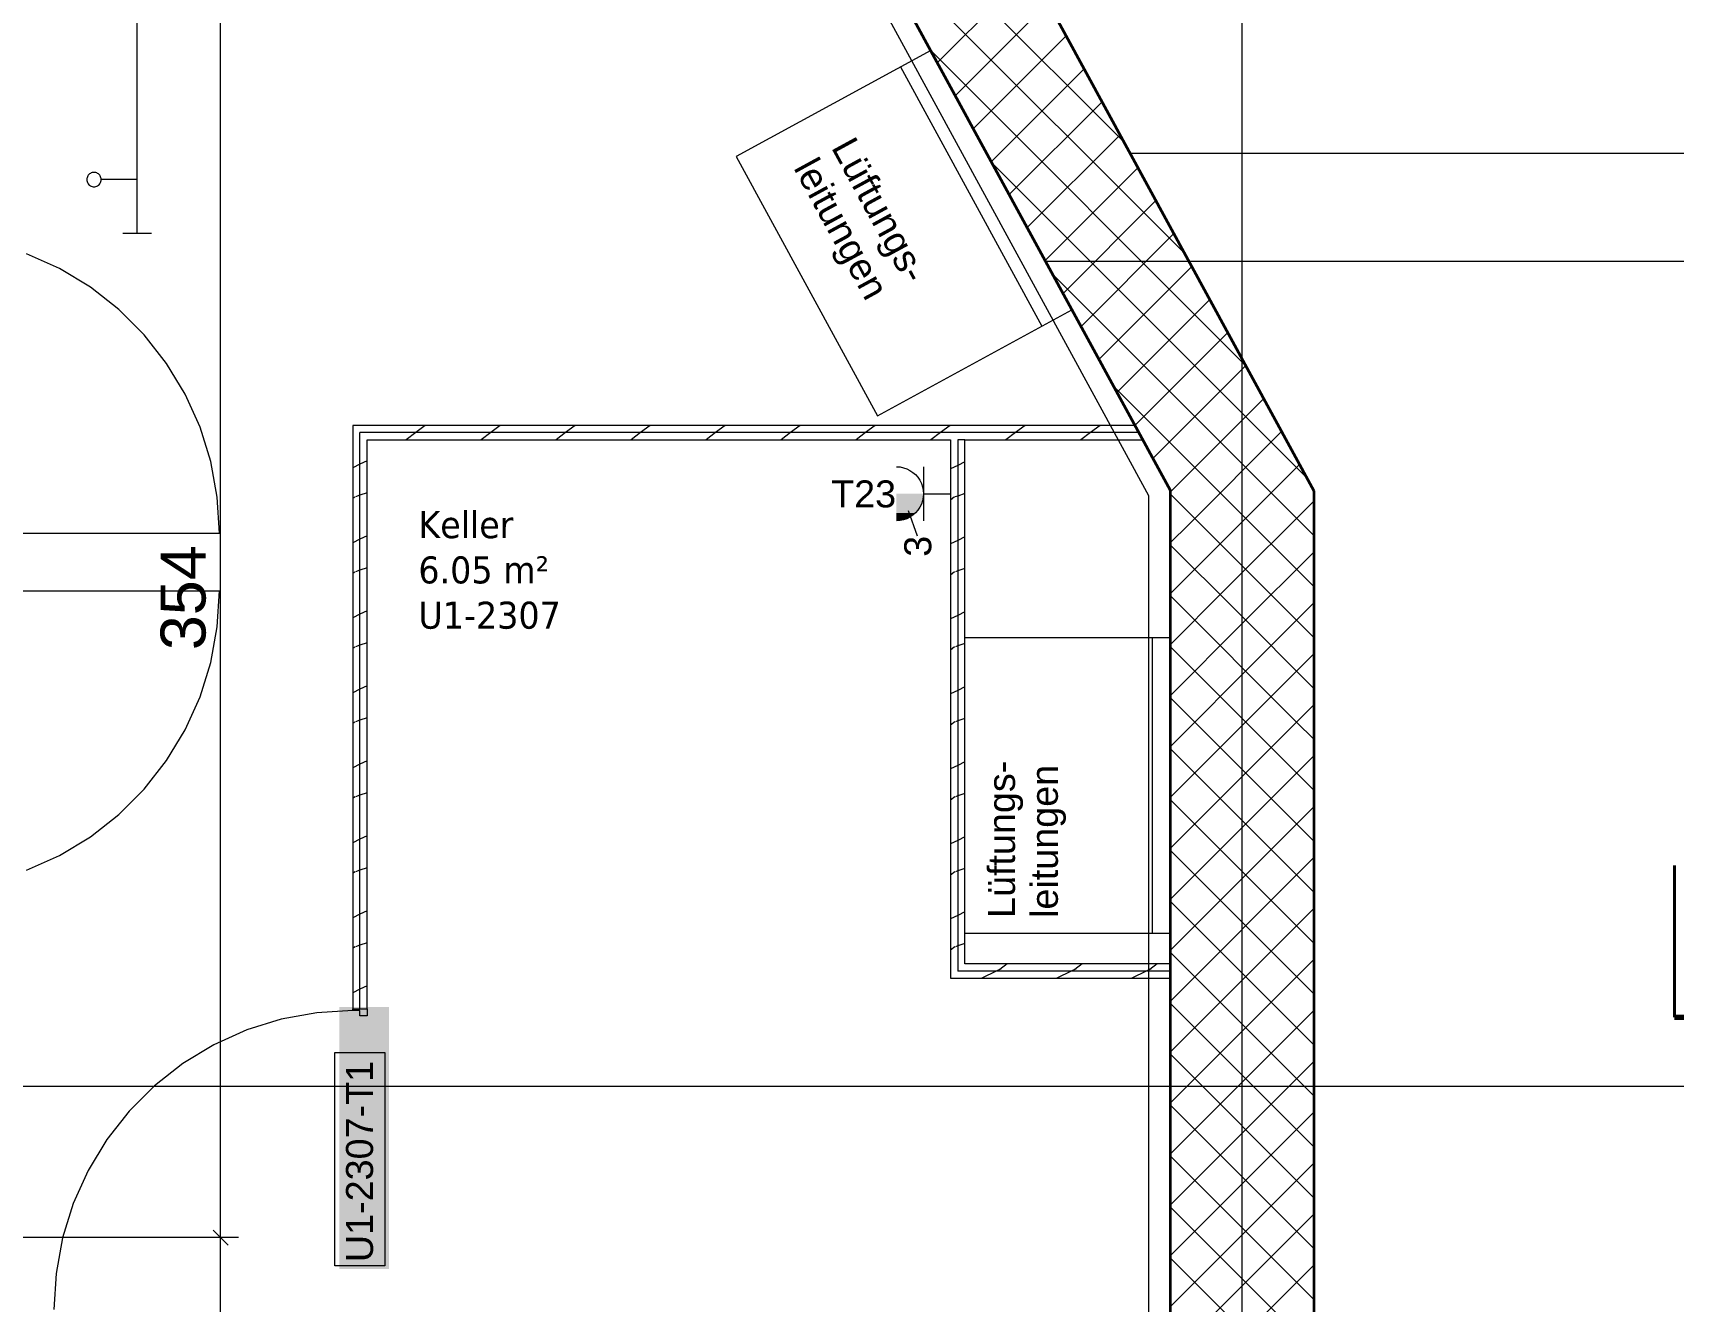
# Model space of a CAD drawing. Extents: x -1067 to 613, y -179 to 712.
# Drawn here: x 107.1 to 198.8, y 41 to 111.5 of the extents above; entities that cross this region are included whole.
import ezdxf
from ezdxf.lldxf.tags import DXFTag

# ---------------------------------------------------------------- set-up
doc = ezdxf.new("R2010")
doc.units = 0
doc.layers.get('0').update_dxf_attribs({"lineweight": 13})
for name, color, linetype, lineweight in [('A-AREA-____-IDEN', 7, 'Continuous', 5), ('A-DETL-____-HDLN', 7, '_Verdeckte Linien_', 9), ('A-DOOR-____-IDEN', 7, 'Continuous', 5), ('A-DOOR-FRAM-MCUT', 7, 'Continuous', 9), ('A-DOOR-OPNG-OTLN', 7, 'Continuous', 9), ('A-FLOR-____-OTLN', 7, 'Continuous', 9), ('A-FLOR-____-OVHD', 7, 'Strichpunkt - Fein', 9), ('A-WALL-____-MCUT', 7, 'Continuous', 35), ('A-WALL-____-PATT', 7, 'Continuous', 35), ('A-WALL-FNSH-MCUT', 7, 'Continuous', 35), ('S-GRID-____-OTLN', 7, 'Continuous', 5), ('Text', 7, 'Continuous', 5)]:
    doc.layers.add(name, color=color, linetype=linetype, lineweight=lineweight)
for name, color, linetype, lineweight, true_color in [('A-DETL-____-OTLN', 5, 'Continuous', 9, 0x0000ff), ('EL01_VVV_Mass', 7, 'Continuous', 13, 0xb2b200), ('EL01_WAN_Kraft', 1, 'Continuous', 13, 0xff0000), ('EL01_WAN_Leuchten', 7, 'Continuous', 13, 0x0080ff), ('G-____-____-SYMB', 7, 'Strichpunkt - Weit', 5, 0x008080)]:
    doc.layers.add(name, color=color, linetype=linetype, lineweight=lineweight, true_color=true_color)
doc.styles.get("Standard").update_dxf_attribs({"font": 'arial.ttf'})
tags = doc.linetypes.add('_Rasterlinie_', pattern=[0.375, 0.2, -0.05, 0.075, -0.05]).pattern_tags.tags
tags[10:11] = [DXFTag(74, 4), DXFTag(75, 0), DXFTag(340, '0'), DXFTag(46, 1.0), DXFTag(50, 0.0), DXFTag(44, 0.0), DXFTag(45, 0.0)]
tags[8:9] = [DXFTag(74, 4), DXFTag(75, 0), DXFTag(340, '0'), DXFTag(46, 1.0), DXFTag(50, 0.0), DXFTag(44, 0.0), DXFTag(45, 0.0)]
tags[6:7] = [DXFTag(74, 4), DXFTag(75, 0), DXFTag(340, '0'), DXFTag(46, 1.0), DXFTag(50, 0.0), DXFTag(44, 0.0), DXFTag(45, 0.0)]
tags[4:5] = [DXFTag(74, 4), DXFTag(75, 0), DXFTag(340, '0'), DXFTag(46, 1.0), DXFTag(50, 0.0), DXFTag(44, 0.0), DXFTag(45, 0.0)]
tags = doc.linetypes.add('_Schnittlinie_', pattern=[0.3, 0.15, -0.05, 0.05, -0.05]).pattern_tags.tags
tags[10:11] = [DXFTag(74, 4), DXFTag(75, 0), DXFTag(340, '0'), DXFTag(46, 1.0), DXFTag(50, 0.0), DXFTag(44, 0.0), DXFTag(45, 0.0)]
tags[8:9] = [DXFTag(74, 4), DXFTag(75, 0), DXFTag(340, '0'), DXFTag(46, 1.0), DXFTag(50, 0.0), DXFTag(44, 0.0), DXFTag(45, 0.0)]
tags[6:7] = [DXFTag(74, 4), DXFTag(75, 0), DXFTag(340, '0'), DXFTag(46, 1.0), DXFTag(50, 0.0), DXFTag(44, 0.0), DXFTag(45, 0.0)]
tags[4:5] = [DXFTag(74, 4), DXFTag(75, 0), DXFTag(340, '0'), DXFTag(46, 1.0), DXFTag(50, 0.0), DXFTag(44, 0.0), DXFTag(45, 0.0)]
tags = doc.linetypes.add('_Verdeckte Linien_', pattern=[0.15, 0.1, -0.05]).pattern_tags.tags
tags[6:7] = [DXFTag(74, 4), DXFTag(75, 0), DXFTag(340, '0'), DXFTag(46, 1.0), DXFTag(50, 0.0), DXFTag(44, 0.0), DXFTag(45, 0.0)]
tags[4:5] = [DXFTag(74, 4), DXFTag(75, 0), DXFTag(340, '0'), DXFTag(46, 1.0), DXFTag(50, 0.0), DXFTag(44, 0.0), DXFTag(45, 0.0)]
tags = doc.linetypes.add('Gestrichelt', pattern=[0.1, 0.05, -0.05]).pattern_tags.tags
tags[6:7] = [DXFTag(74, 4), DXFTag(75, 0), DXFTag(340, '0'), DXFTag(46, 1.0), DXFTag(50, 0.0), DXFTag(44, 0.0), DXFTag(45, 0.0)]
tags[4:5] = [DXFTag(74, 4), DXFTag(75, 0), DXFTag(340, '0'), DXFTag(46, 1.0), DXFTag(50, 0.0), DXFTag(44, 0.0), DXFTag(45, 0.0)]
tags = doc.linetypes.add('Strichpunkt - Fein', pattern=[0.2, 0.1, -0.05, 0, -0.05]).pattern_tags.tags
tags[10:11] = [DXFTag(74, 4), DXFTag(75, 0), DXFTag(340, '0'), DXFTag(46, 1.0), DXFTag(50, 0.0), DXFTag(44, 0.0), DXFTag(45, 0.0)]
tags[8:9] = [DXFTag(74, 4), DXFTag(75, 0), DXFTag(340, '0'), DXFTag(46, 1.0), DXFTag(50, 0.0), DXFTag(44, 0.0), DXFTag(45, 0.0)]
tags[6:7] = [DXFTag(74, 4), DXFTag(75, 0), DXFTag(340, '0'), DXFTag(46, 1.0), DXFTag(50, 0.0), DXFTag(44, 0.0), DXFTag(45, 0.0)]
tags[4:5] = [DXFTag(74, 4), DXFTag(75, 0), DXFTag(340, '0'), DXFTag(46, 1.0), DXFTag(50, 0.0), DXFTag(44, 0.0), DXFTag(45, 0.0)]
tags = doc.linetypes.add('Strichpunkt - Weit', pattern=[0.5, 0.2, -0.15, 0, -0.15]).pattern_tags.tags
tags[10:11] = [DXFTag(74, 4), DXFTag(75, 0), DXFTag(340, '0'), DXFTag(46, 1.0), DXFTag(50, 0.0), DXFTag(44, 0.0), DXFTag(45, 0.0)]
tags[8:9] = [DXFTag(74, 4), DXFTag(75, 0), DXFTag(340, '0'), DXFTag(46, 1.0), DXFTag(50, 0.0), DXFTag(44, 0.0), DXFTag(45, 0.0)]
tags[6:7] = [DXFTag(74, 4), DXFTag(75, 0), DXFTag(340, '0'), DXFTag(46, 1.0), DXFTag(50, 0.0), DXFTag(44, 0.0), DXFTag(45, 0.0)]
tags[4:5] = [DXFTag(74, 4), DXFTag(75, 0), DXFTag(340, '0'), DXFTag(46, 1.0), DXFTag(50, 0.0), DXFTag(44, 0.0), DXFTag(45, 0.0)]

# ---------------------------------------------------------------- blocks, each defined once
blk = doc.blocks.new('Referenz-A0UNPC4Q6I', base_point=(-1062.181, -175.856))
at = {"layer": 'A-DETL-____-HDLN', "color": 0, "linetype": '_Verdeckte Linien_', "ltscale": 0.13}
blk.add_line((198.844, 98.776), (163.39, 98.776), dxfattribs=at)
at = {"layer": 'A-DETL-____-OTLN', "color": 0, "linetype": 'Gestrichelt', "ltscale": 0.13}
for p, q in [((157.004, 110.497), (146.203, 104.613)), ((155.336, 109.588), (163.181, 95.186)), ((146.203, 104.613), (154.048, 90.211)), ((154.048, 90.211), (164.85, 96.095)), ((170.303, 77.884), (158.903, 77.884)), ((169.303, 77.884), (169.303, 61.484)), ((158.903, 61.484), (170.303, 61.484))]:
    blk.add_line(p, q, dxfattribs=at)
at = {"layer": 'A-DOOR-____-IDEN', "color": 0, "linetype": 'Continuous', "ltscale": 0.13}
for p, q in [((123.912, 43.011), (123.912, 54.851)), ((123.912, 54.851), (126.692, 54.851)), ((126.692, 54.851), (126.692, 43.011)), ((126.692, 43.011), (123.912, 43.011))]:
    blk.add_line(p, q, dxfattribs=at)
at = {"layer": 'A-DOOR-____-IDEN', "color": 7, "linetype": 'Continuous', "ltscale": 0.13, "true_color": 0xffffff}
for points in [[(124.155, 42.836), (126.914, 42.836), (124.155, 57.375)], [(126.914, 42.836), (124.155, 57.375), (126.914, 57.375)]]:
    blk.add_solid(points, dxfattribs=at)
at = {"layer": 'A-DOOR-FRAM-MCUT', "color": 0, "linetype": 'Continuous', "ltscale": 0.13}
for p, q in [((124.903, 57.284), (125.703, 57.284)), ((124.903, 57.184), (124.903, 57.284)), ((125.303, 57.184), (124.903, 57.184)), ((125.303, 56.884), (125.303, 57.184)), ((125.703, 56.884), (125.303, 56.884)), ((125.703, 57.284), (125.703, 56.884))]:
    blk.add_line(p, q, dxfattribs=at)
at = {"layer": 'A-DOOR-OPNG-OTLN', "color": 0, "linetype": 'Continuous', "ltscale": 0.13}
for p, q in [((108.617, 98.393), (106.789, 99.215)), ((110.333, 97.355), (108.617, 98.393)), ((111.911, 96.119), (110.333, 97.355)), ((113.328, 94.702), (111.911, 96.119)), ((114.565, 93.124), (113.328, 94.702)), ((115.602, 91.408), (114.565, 93.124)), ((116.424, 89.58), (115.602, 91.408)), ((117.021, 87.667), (116.424, 89.58)), ((117.382, 85.695), (117.021, 87.667)), ((117.503, 83.694), (117.382, 85.695)), ((100.903, 83.694), (117.503, 83.694)), ((100.903, 80.494), (117.503, 80.494)), ((117.382, 78.493), (117.503, 80.494)), ((117.021, 76.521), (117.382, 78.493)), ((116.424, 74.608), (117.021, 76.521)), ((115.602, 72.78), (116.424, 74.608)), ((114.565, 71.064), (115.602, 72.78)), ((113.328, 69.486), (114.565, 71.064)), ((111.911, 68.069), (113.328, 69.486)), ((110.333, 66.832), (111.911, 68.069)), ((108.617, 65.795), (110.333, 66.832)), ((106.789, 64.973), (108.617, 65.795)), ((122.902, 57.063), (120.93, 56.702)), ((124.903, 57.184), (122.902, 57.063)), ((119.017, 56.106), (117.189, 55.283)), ((120.93, 56.702), (119.017, 56.106)), ((117.189, 55.283), (115.473, 54.246)), ((115.473, 54.246), (113.895, 53.01)), ((113.895, 53.01), (112.478, 51.592)), ((112.478, 51.592), (111.241, 50.014)), ((111.241, 50.014), (110.204, 48.299)), ((110.204, 48.299), (109.382, 46.471)), ((109.382, 46.471), (108.785, 44.557)), ((108.785, 44.557), (108.424, 42.585)), ((108.424, 42.585), (108.303, 40.584))]:
    blk.add_line(p, q, dxfattribs=at)
at = {"layer": 'A-FLOR-____-OTLN', "color": 0, "linetype": 'Continuous', "ltscale": 0.13}
blk.add_line((198.844, 104.776), (168.092, 104.776), dxfattribs=at)
at = {"layer": 'A-FLOR-____-OVHD', "color": 0, "linetype": 'Strichpunkt - Fein', "ltscale": 0.13}
for p, q in [((124.603, 167.47), (169.103, 85.779)), ((169.103, 85.779), (169.103, -171.085))]:
    blk.add_line(p, q, dxfattribs=at)
at = {"layer": 'A-WALL-____-MCUT', "color": 0, "linetype": 'Continuous', "ltscale": 0.35}
for p, q in [((178.303, 86.031), (132.803, 169.559)), ((125.803, 167.776), (170.303, 86.084)), ((170.303, 86.084), (170.303, 26.084)), ((178.303, -171.085), (178.303, 86.031))]:
    blk.add_line(p, q, dxfattribs=at)
at = {"layer": 'A-WALL-____-MCUT', "color": 0, "linetype": 'Continuous', "lineweight": 9, "ltscale": 0.13}
for p, q in [((125.303, 57.284), (125.303, 89.284)), ((168.56, 89.284), (125.303, 89.284)), ((158.903, 88.884), (158.503, 88.884)), ((158.503, 88.884), (158.503, 59.376)), ((170.303, 59.376), (158.503, 59.376))]:
    blk.add_line(p, q, dxfattribs=at)
at = {"layer": 'A-WALL-____-PATT', "color": 0, "linetype": 'Continuous', "lineweight": 9, "ltscale": 0.13}
for p, q in [((167.745, 105.413), (150.237, 122.921)), ((171.13, 99.2), (153.621, 116.709)), ((157.373, 109.82), (162.534, 114.98)), ((158.371, 107.989), (163.531, 113.149)), ((159.368, 106.158), (164.528, 111.318)), ((174.514, 92.987), (157.005, 110.496)), ((160.366, 104.327), (165.526, 109.487)), ((161.363, 102.496), (166.523, 107.656)), ((162.36, 100.665), (167.521, 105.825)), ((177.898, 86.775), (160.389, 104.283)), ((163.358, 98.834), (168.518, 103.994)), ((164.355, 97.003), (169.515, 102.163)), ((165.353, 95.172), (170.513, 100.332)), ((166.35, 93.341), (171.51, 98.501)), ((178.303, 83.541), (163.774, 98.071)), ((167.347, 91.51), (172.508, 96.67)), ((168.345, 89.679), (173.505, 94.839)), ((169.342, 87.848), (174.502, 93.008)), ((178.303, 80.713), (167.158, 91.858)), ((170.34, 86.017), (175.5, 91.177)), ((128.4, 89.284), (127.866, 88.884)), ((128.933, 89.684), (128.4, 89.284)), ((132.565, 89.284), (132.031, 88.884)), ((133.098, 89.684), (132.565, 89.284)), ((136.73, 89.284), (136.196, 88.884)), ((137.263, 89.684), (136.73, 89.284)), ((140.895, 89.284), (140.361, 88.884)), ((141.428, 89.684), (140.895, 89.284)), ((145.06, 89.284), (144.526, 88.884)), ((145.593, 89.684), (145.06, 89.284)), ((149.225, 89.284), (148.691, 88.884)), ((149.758, 89.684), (149.225, 89.284)), ((153.39, 89.284), (152.856, 88.884)), ((153.923, 89.684), (153.39, 89.284)), ((157.555, 89.284), (157.021, 88.884)), ((158.088, 89.684), (157.555, 89.284)), ((161.72, 89.284), (161.186, 88.884)), ((162.253, 89.684), (161.72, 89.284)), ((165.885, 89.284), (165.351, 88.884)), ((166.418, 89.684), (165.885, 89.284)), ((171.337, 84.186), (176.497, 89.346)), ((125.303, 87.519), (124.903, 87.319)), ((125.703, 87.719), (125.303, 87.519)), ((158.503, 87.46), (158.103, 87.26)), ((158.903, 87.66), (158.503, 87.46)), ((172.334, 82.355), (177.495, 87.515)), ((125.013, 85.703), (124.903, 85.621)), ((125.303, 85.799), (125.053, 85.716)), ((125.703, 85.933), (125.303, 85.799)), ((158.335, 85.705), (158.103, 85.531)), ((158.503, 85.76), (158.373, 85.717)), ((158.903, 85.894), (158.503, 85.76)), ((170.303, 85.98), (170.34, 86.017)), ((170.542, 85.645), (170.303, 85.884)), ((178.303, 77.884), (170.542, 85.645)), ((173.332, 80.524), (178.303, 85.495)), ((125.703, 83.554), (125.303, 83.354)), ((158.903, 83.495), (158.503, 83.295)), ((170.303, 83.152), (171.337, 84.186)), ((125.303, 83.354), (124.903, 83.154)), ((158.503, 83.295), (158.103, 83.095)), ((173.926, 79.433), (170.303, 83.056)), ((174.329, 78.693), (178.303, 82.667)), ((125.303, 81.635), (125.053, 81.551)), ((125.703, 81.768), (125.303, 81.635)), ((158.903, 81.729), (158.503, 81.596)), ((170.303, 80.324), (172.334, 82.355)), ((125.013, 81.538), (124.903, 81.456)), ((158.336, 81.54), (158.103, 81.366)), ((158.503, 81.596), (158.374, 81.552)), ((170.303, 77.495), (173.332, 80.524)), ((177.311, 73.22), (170.303, 80.228)), ((175.327, 76.862), (178.303, 79.838)), ((125.303, 79.189), (124.903, 78.989)), ((125.703, 79.389), (125.303, 79.189)), ((158.503, 79.13), (158.103, 78.93)), ((158.903, 79.33), (158.503, 79.13)), ((178.303, 75.056), (173.926, 79.433)), ((170.303, 74.667), (174.329, 78.693)), ((125.014, 77.374), (124.903, 77.291)), ((125.303, 77.47), (125.053, 77.387)), ((125.703, 77.603), (125.303, 77.47)), ((158.336, 77.376), (158.103, 77.201)), ((158.503, 77.431), (158.374, 77.388)), ((158.903, 77.564), (158.503, 77.431)), ((178.303, 69.399), (170.303, 77.399)), ((170.303, 71.838), (175.327, 76.862)), ((176.324, 75.031), (178.303, 77.01)), ((125.703, 75.225), (125.303, 75.025)), ((125.303, 75.025), (124.903, 74.825)), ((158.503, 74.965), (158.103, 74.765)), ((158.903, 75.165), (158.503, 74.965)), ((170.303, 69.01), (176.324, 75.031)), ((178.303, 66.571), (170.303, 74.571)), ((125.703, 73.439), (125.303, 73.305)), ((158.903, 73.399), (158.503, 73.266)), ((177.322, 73.2), (178.303, 74.181)), ((125.014, 73.209), (124.903, 73.126)), ((125.303, 73.305), (125.053, 73.222)), ((158.337, 73.211), (158.103, 73.036)), ((158.503, 73.266), (158.374, 73.223)), ((170.303, 66.181), (177.322, 73.2)), ((178.303, 72.228), (177.311, 73.22)), ((178.303, 63.742), (170.303, 71.742)), ((125.303, 70.86), (124.903, 70.66)), ((125.703, 71.06), (125.303, 70.86)), ((158.503, 70.8), (158.103, 70.6)), ((158.903, 71), (158.503, 70.8)), ((170.303, 63.353), (178.303, 71.353)), ((125.015, 69.044), (124.903, 68.961)), ((125.303, 69.141), (125.053, 69.057)), ((125.703, 69.274), (125.303, 69.141)), ((158.337, 69.046), (158.103, 68.871)), ((158.503, 69.101), (158.374, 69.058)), ((158.903, 69.235), (158.503, 69.101)), ((178.303, 60.914), (170.303, 68.914)), ((170.303, 60.525), (178.303, 68.525)), ((125.303, 66.695), (124.903, 66.495)), ((125.703, 66.895), (125.303, 66.695)), ((158.503, 66.635), (158.103, 66.435)), ((158.903, 66.835), (158.503, 66.635)), ((178.303, 58.085), (170.303, 66.085)), ((125.703, 65.109), (125.303, 64.976)), ((170.303, 57.696), (178.303, 65.696)), ((125.015, 64.88), (124.903, 64.796)), ((125.303, 64.976), (125.054, 64.893)), ((158.338, 64.882), (158.103, 64.706)), ((158.503, 64.937), (158.374, 64.894)), ((158.903, 65.07), (158.503, 64.937)), ((125.303, 62.53), (124.903, 62.33)), ((125.703, 62.73), (125.303, 62.53)), ((158.503, 62.47), (158.103, 62.27)), ((158.903, 62.67), (158.503, 62.47)), ((178.303, 55.257), (170.303, 63.257)), ((170.303, 54.868), (178.303, 62.868)), ((125.016, 60.715), (124.903, 60.631)), ((125.303, 60.811), (125.054, 60.728)), ((125.703, 60.944), (125.303, 60.811)), ((158.338, 60.717), (158.103, 60.541)), ((158.503, 60.772), (158.375, 60.729)), ((158.903, 60.905), (158.503, 60.772)), ((161.248, 59.776), (160.838, 59.468)), ((165.413, 59.776), (165.003, 59.468)), ((169.578, 59.776), (169.168, 59.468)), ((178.303, 52.429), (170.303, 60.429)), ((170.303, 52.039), (178.303, 60.039)), ((160.644, 59.376), (159.844, 58.976)), ((160.912, 59.51), (160.644, 59.376)), ((164.809, 59.376), (164.009, 58.976)), ((165.077, 59.51), (164.809, 59.376)), ((168.974, 59.376), (168.174, 58.976)), ((169.242, 59.51), (168.974, 59.376)), ((125.303, 58.365), (124.903, 58.165)), ((125.703, 58.565), (125.303, 58.365)), ((178.303, 49.6), (170.303, 57.6)), ((170.303, 49.211), (178.303, 57.211)), ((178.303, 46.772), (170.303, 54.772)), ((170.303, 46.382), (178.303, 54.382)), ((178.303, 43.943), (170.303, 51.943)), ((170.303, 43.554), (178.303, 51.554)), ((178.303, 41.115), (170.303, 49.115)), ((170.303, 40.726), (178.303, 48.726)), ((178.303, 38.287), (170.303, 46.287)), ((170.303, 37.897), (178.303, 45.897)), ((178.303, 35.458), (170.303, 43.458)), ((170.303, 35.069), (178.303, 43.069))]:
    blk.add_line(p, q, dxfattribs=at)
at = {"layer": 'A-WALL-FNSH-MCUT', "color": 0, "linetype": 'Continuous', "lineweight": 9, "ltscale": 0.13}
for p, q in [((124.903, 89.684), (124.903, 57.284)), ((168.342, 89.684), (124.903, 89.684)), ((125.703, 57.284), (125.703, 88.884)), ((125.703, 88.884), (158.103, 88.884)), ((158.103, 88.884), (158.103, 58.976)), ((158.903, 88.884), (168.778, 88.884)), ((158.903, 59.776), (158.903, 88.884)), ((170.303, 59.776), (158.903, 59.776)), ((158.103, 58.976), (170.303, 58.976)), ((124.903, 57.284), (125.703, 57.284))]:
    blk.add_line(p, q, dxfattribs=at)
at = {"layer": 'G-____-____-SYMB', "color": 0, "linetype": 'Continuous', "lineweight": 40, "ltscale": 0.4}
blk.add_line((198.31, 65.243), (198.31, 56.817), dxfattribs=at)
at = {"layer": 'G-____-____-SYMB', "color": 0, "linetype": '_Schnittlinie_', "lineweight": 70, "ltscale": 0.7}
blk.add_line((198.31, 56.817), (198.844, 56.817), dxfattribs=at)
at = {"layer": 'S-GRID-____-OTLN', "color": 0, "linetype": '_Rasterlinie_', "ltscale": 0.13}
for p, q in [((174.303, -171.085), (174.303, 546.376)), ((-117.097, 52.976), (198.844, 52.976))]:
    blk.add_line(p, q, dxfattribs=at)
at = {"layer": 'A-AREA-____-IDEN', "color": 0, "linetype": 'Continuous', "ltscale": 0.13, "char_height": 1.5, "attachment_point": 1}
for s, insert in [('{\\W0.9;\\fVerdana;Keller}', (128.548, 84.919)), ('{\\W0.9;\\fVerdana;6.05 m²}', (128.548, 82.406)), ('{\\W0.9;\\fVerdana;U1-2307}', (128.548, 79.892))]:
    blk.add_mtext(s, dxfattribs=dict(at, insert=insert))
at = {"layer": 'A-DOOR-____-IDEN', "color": 0, "linetype": 'Continuous', "ltscale": 0.13, "insert": (124.53, 43.211), "char_height": 1.5, "attachment_point": 1, "rotation": 90}
blk.add_mtext('{\\fArial;U1-2307-T1}', dxfattribs=at)
at = {"layer": 'Text', "color": 0, "linetype": 'Continuous', "ltscale": 0.13, "char_height": 1.5, "attachment_point": 1}
for s, insert, rotation in [('{\\fArial;Lüftungs-}', (152.77, 105.841), 298.5786), ('{\\fArial;leitungen}', (150.679, 104.702), 298.5786), ('{\\fArial;Lüftungs-}', (160.186, 62.326), 90), ('{\\fArial;leitungen}', (162.568, 62.326), 90)]:
    blk.add_mtext(s, dxfattribs=dict(at, insert=insert, rotation=rotation))
blk = doc.blocks.new('Maß-A0UNPCNO6I', base_point=(104.011, 44.159))
at = {"color": 0, "lineweight": -2}
for p, q in [((117.15, 115.745), (117.977, 114.918)), ((118.563, 115.332), (112.934, 115.332)), ((117.563, 44.573), (117.563, 115.332)), ((117.15, 44.986), (117.977, 44.159)), ((118.563, 44.573), (104.011, 44.573))]:
    blk.add_line(p, q, dxfattribs=at)
at = {"color": 0, "lineweight": -2, "insert": (114.23, 77.198), "char_height": 2.5, "attachment_point": 1, "rotation": 90}
blk.add_mtext('{\\fArial;354}', dxfattribs=at)
blk = doc.blocks.new('Maß-A0UNPCQY6I', base_point=(104.011, 2.885))
at = {"color": 0, "lineweight": -2}
for p, q in [((117.15, 44.986), (117.977, 44.159)), ((118.563, 44.573), (104.011, 44.573)), ((117.563, 3.298), (117.563, 44.573)), ((117.15, 3.712), (117.977, 2.885)), ((118.563, 3.298), (104.011, 3.298))]:
    blk.add_line(p, q, dxfattribs=at)
at = {"color": 0, "lineweight": -2, "insert": (114.23, 21.152), "char_height": 2.5, "attachment_point": 1, "rotation": 90}
blk.add_mtext('{\\fArial;206}', dxfattribs=at)
blk = doc.blocks.new('LED-Langfeldleuchte 37W-A0UNPD4W6I', base_point=(110.134, 100.332))
at = {"color": 0, "lineweight": -2}
for p, q in [((113.734, 130.332), (112.134, 130.332)), ((112.934, 100.332), (112.934, 130.332)), ((110.164, 127.485), (110.147, 127.435)), ((110.187, 127.532), (110.164, 127.485)), ((110.216, 127.575), (110.187, 127.532)), ((110.251, 127.615), (110.216, 127.575)), ((110.29, 127.649), (110.251, 127.615)), ((110.334, 127.678), (110.29, 127.649)), ((110.381, 127.701), (110.334, 127.678)), ((110.43, 127.718), (110.381, 127.701)), ((110.481, 127.728), (110.43, 127.718)), ((110.534, 127.732), (110.481, 127.728)), ((110.586, 127.728), (110.534, 127.732)), ((110.637, 127.718), (110.586, 127.728)), ((110.687, 127.701), (110.637, 127.718)), ((110.734, 127.678), (110.687, 127.701)), ((110.777, 127.649), (110.734, 127.678)), ((110.816, 127.615), (110.777, 127.649)), ((110.851, 127.575), (110.816, 127.615)), ((110.88, 127.532), (110.851, 127.575)), ((110.903, 127.485), (110.88, 127.532)), ((110.92, 127.435), (110.903, 127.485)), ((110.137, 127.384), (110.134, 127.332)), ((110.134, 127.332), (110.137, 127.28)), ((110.147, 127.435), (110.137, 127.384)), ((110.137, 127.28), (110.147, 127.228)), ((110.147, 127.228), (110.164, 127.179)), ((110.164, 127.179), (110.187, 127.132)), ((110.187, 127.132), (110.216, 127.088)), ((110.216, 127.088), (110.251, 127.049)), ((110.251, 127.049), (110.29, 127.014)), ((110.29, 127.014), (110.334, 126.985)), ((110.334, 126.985), (110.381, 126.962)), ((110.381, 126.962), (110.43, 126.945)), ((110.43, 126.945), (110.481, 126.935)), ((110.481, 126.935), (110.534, 126.932)), ((110.534, 126.932), (110.586, 126.935)), ((110.586, 126.935), (110.637, 126.945)), ((110.637, 126.945), (110.687, 126.962)), ((110.687, 126.962), (110.734, 126.985)), ((110.734, 126.985), (110.777, 127.014)), ((110.777, 127.014), (110.816, 127.049)), ((110.816, 127.049), (110.851, 127.088)), ((110.851, 127.088), (110.88, 127.132)), ((110.88, 127.132), (110.903, 127.179)), ((110.903, 127.179), (110.92, 127.228)), ((110.93, 127.384), (110.92, 127.435)), ((110.92, 127.228), (110.93, 127.28)), ((110.934, 127.332), (110.93, 127.384)), ((110.93, 127.28), (110.934, 127.332)), ((112.934, 127.332), (110.934, 127.332)), ((110.29, 103.649), (110.251, 103.615)), ((110.334, 103.678), (110.29, 103.649)), ((110.381, 103.701), (110.334, 103.678)), ((110.43, 103.718), (110.381, 103.701)), ((110.481, 103.728), (110.43, 103.718)), ((110.534, 103.732), (110.481, 103.728)), ((110.586, 103.728), (110.534, 103.732)), ((110.637, 103.718), (110.586, 103.728)), ((110.687, 103.701), (110.637, 103.718)), ((110.734, 103.678), (110.687, 103.701)), ((110.777, 103.649), (110.734, 103.678)), ((110.816, 103.615), (110.777, 103.649)), ((110.137, 103.384), (110.134, 103.332)), ((110.134, 103.332), (110.137, 103.28)), ((110.147, 103.435), (110.137, 103.384)), ((110.137, 103.28), (110.147, 103.228)), ((110.164, 103.485), (110.147, 103.435)), ((110.147, 103.228), (110.164, 103.179)), ((110.187, 103.532), (110.164, 103.485)), ((110.164, 103.179), (110.187, 103.132)), ((110.216, 103.575), (110.187, 103.532)), ((110.187, 103.132), (110.216, 103.088)), ((110.251, 103.615), (110.216, 103.575)), ((110.216, 103.088), (110.251, 103.049)), ((110.251, 103.049), (110.29, 103.014)), ((110.29, 103.014), (110.334, 102.985)), ((110.334, 102.985), (110.381, 102.962)), ((110.381, 102.962), (110.43, 102.945)), ((110.43, 102.945), (110.481, 102.935)), ((110.481, 102.935), (110.534, 102.932)), ((110.534, 102.932), (110.586, 102.935)), ((110.586, 102.935), (110.637, 102.945)), ((110.637, 102.945), (110.687, 102.962)), ((110.687, 102.962), (110.734, 102.985)), ((110.734, 102.985), (110.777, 103.014)), ((110.777, 103.014), (110.816, 103.049)), ((110.851, 103.575), (110.816, 103.615)), ((110.816, 103.049), (110.851, 103.088)), ((110.88, 103.532), (110.851, 103.575)), ((110.851, 103.088), (110.88, 103.132)), ((110.903, 103.485), (110.88, 103.532)), ((110.88, 103.132), (110.903, 103.179)), ((110.92, 103.435), (110.903, 103.485)), ((110.903, 103.179), (110.92, 103.228)), ((110.93, 103.384), (110.92, 103.435)), ((110.92, 103.228), (110.93, 103.28)), ((110.934, 103.332), (110.93, 103.384)), ((110.93, 103.28), (110.934, 103.332)), ((112.934, 103.332), (110.934, 103.332)), ((113.734, 100.332), (112.134, 100.332))]:
    blk.add_line(p, q, dxfattribs=at)
blk = doc.blocks.new('Steckdose T23_ AP_ 3-fach-A0UNPDB66I', base_point=(151.473, 82.385))
at = {"color": 0, "lineweight": -2}
for p, q in [((155.105, 87.384), (155.301, 87.371)), ((155.301, 87.371), (155.493, 87.333)), ((155.493, 87.333), (155.679, 87.27)), ((155.679, 87.27), (155.855, 87.183)), ((155.855, 87.183), (156.018, 87.074)), ((156.605, 87.384), (156.605, 84.384)), ((156.018, 87.074), (156.166, 86.945)), ((156.166, 86.945), (156.295, 86.797)), ((156.295, 86.797), (156.404, 86.634)), ((156.404, 86.634), (156.491, 86.458)), ((156.491, 86.458), (156.554, 86.273)), ((156.554, 86.273), (156.592, 86.08)), ((156.491, 85.31), (156.404, 85.134)), ((156.554, 85.496), (156.491, 85.31)), ((156.592, 85.689), (156.554, 85.496)), ((156.592, 86.08), (156.605, 85.884)), ((156.605, 85.884), (156.592, 85.689)), ((156.605, 85.884), (158.105, 85.884)), ((155.301, 84.397), (155.105, 84.384)), ((155.493, 84.435), (155.301, 84.397)), ((155.679, 84.499), (155.493, 84.435)), ((155.855, 84.585), (155.679, 84.499)), ((155.751, 84.958), (156.259, 83.542)), ((156.018, 84.694), (155.855, 84.585)), ((156.166, 84.824), (156.018, 84.694)), ((156.295, 84.971), (156.166, 84.824)), ((156.404, 85.134), (156.295, 84.971))]:
    blk.add_line(p, q, dxfattribs=at)
for points in [[(156.554, 85.496), (155.105, 85.496), (156.605, 85.884)], [(155.105, 85.496), (156.605, 85.884), (155.105, 85.884)], [(156.404, 85.134), (155.105, 85.134), (156.554, 85.496)], [(155.105, 85.134), (156.554, 85.496), (155.105, 85.496)], [(156.166, 84.824), (155.105, 84.824), (156.404, 85.134)], [(155.105, 84.824), (156.404, 85.134), (155.105, 85.134)], [(155.855, 84.585), (155.105, 84.585), (156.166, 84.824)], [(155.105, 84.585), (156.166, 84.824), (155.105, 84.824)], [(155.493, 84.435), (155.105, 84.435), (155.855, 84.585)], [(155.105, 84.435), (155.855, 84.585), (155.105, 84.585)], [(155.105, 84.384), (155.493, 84.435), (155.105, 84.435)]]:
    blk.add_solid(points, dxfattribs=at)
at = {"color": 0, "lineweight": -2, "insert": (151.473, 86.626), "char_height": 1.5, "attachment_point": 1}
blk.add_mtext('{\\fArial;T23}', dxfattribs=at)
at = {"color": 0, "lineweight": -2, "insert": (155.536, 82.385), "char_height": 1.5, "attachment_point": 1, "rotation": 90}
blk.add_mtext('{\\fArial;3}', dxfattribs=at)

msp = doc.modelspace()

# ---------------------------------------------------------------- block references
at = {"color": 9, "lineweight": 25, "ltscale": 0.25, "true_color": 0xc0c0c0}
msp.add_blockref('Referenz-A0UNPC4Q6I', (-1062.181, -175.856), dxfattribs=at)
at = {"layer": 'EL01_VVV_Mass', "linetype": 'Continuous', "ltscale": 0.13}
for name, p in [('Maß-A0UNPCNO6I', (104.011, 44.159)), ('Maß-A0UNPCQY6I', (104.011, 2.885))]:
    msp.add_blockref(name, p, dxfattribs=at)
at = {"layer": 'EL01_WAN_Kraft', "color": 1, "linetype": 'Continuous', "ltscale": 0.13, "true_color": 0xff0000}
msp.add_blockref('Steckdose T23_ AP_ 3-fach-A0UNPDB66I', (151.473, 82.385), dxfattribs=at)
at = {"layer": 'EL01_WAN_Leuchten', "ltscale": 0.13}
msp.add_blockref('LED-Langfeldleuchte 37W-A0UNPD4W6I', (110.134, 100.332), dxfattribs=at)

doc.saveas('drawing.dxf')
